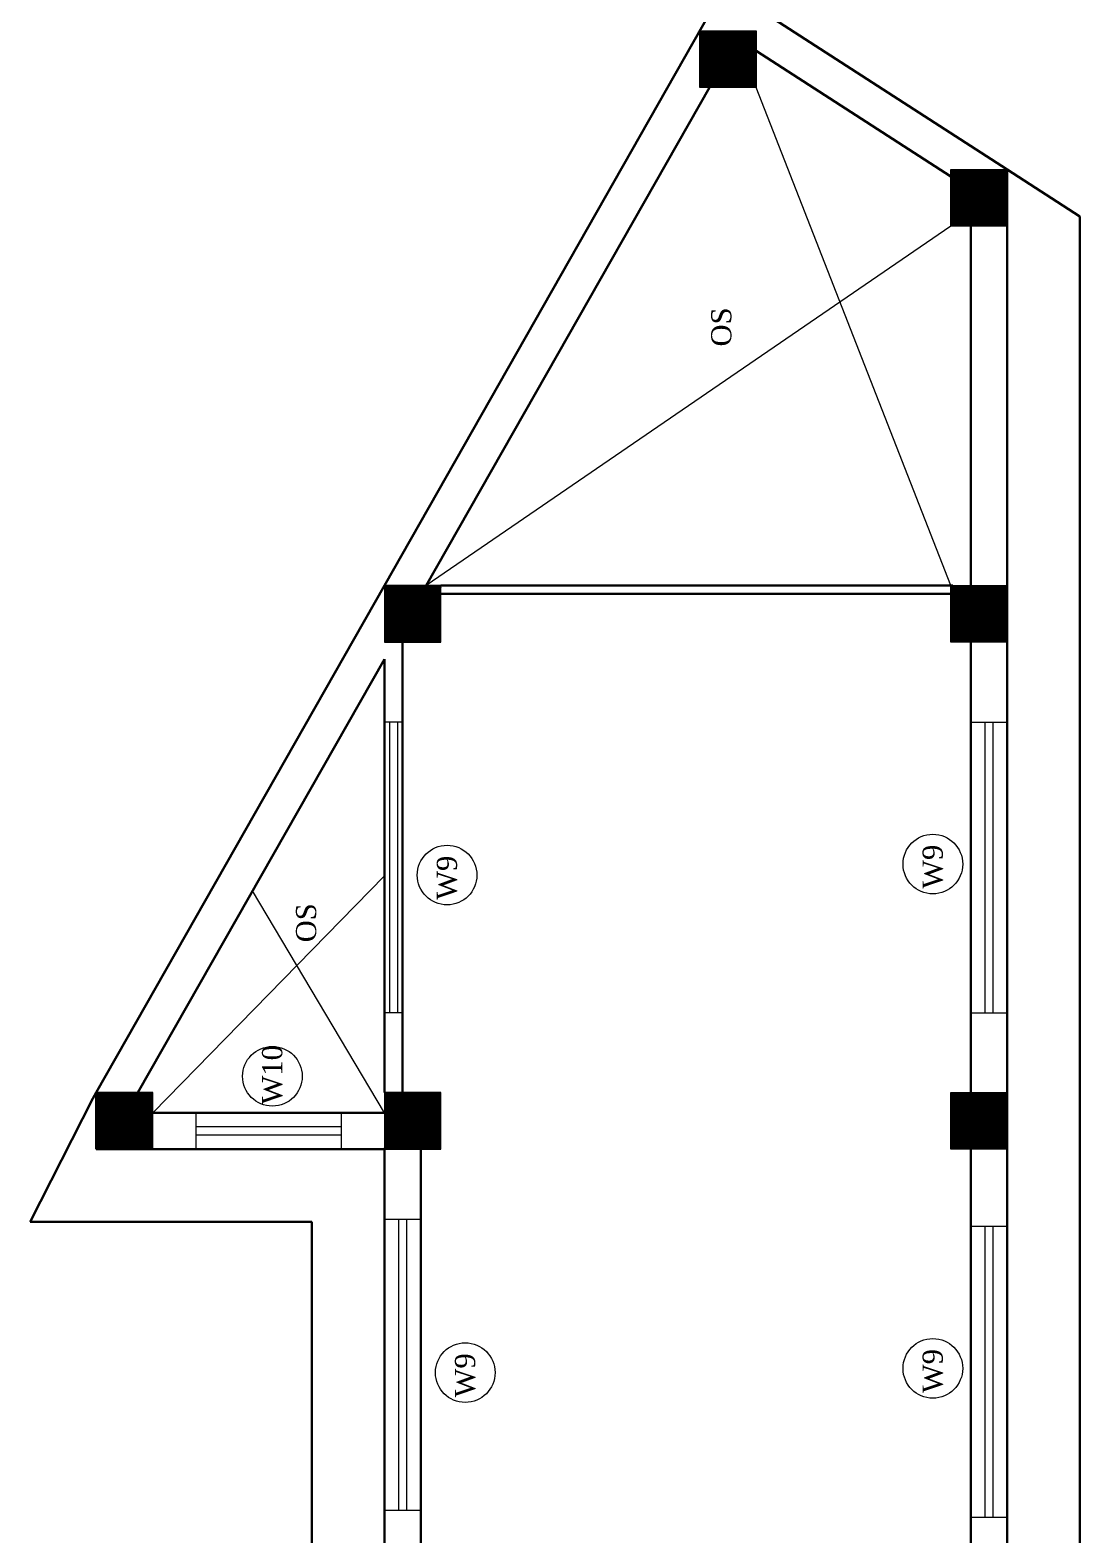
# Model space of a CAD drawing. Header units: inches. Extents: x 4069 to 291496, y -47643 to 12535.
# Drawn here: x 136930.8 to 137190.9, y -19518.9 to -19146.2 of the extents above; entities that cross this region are included whole.
import ezdxf

# ---------------------------------------------------------------- set-up
doc = ezdxf.new("R2010")
doc.units = ezdxf.units.IN
doc.header["$LTSCALE"] = 5
doc.header["$MEASUREMENT"] = 0
doc.layers.add('A-WALL', color=7, linetype='Continuous', lineweight=9)
doc.layers.add('Dw', color=2, linetype='Continuous', lineweight=18)
doc.layers.add('TEXT', color=6, linetype='Continuous')
doc.styles.add('ordinary', font='times.ttf')

msp = doc.modelspace()

# ---------------------------------------------------------------- hatches: boundary and pattern name
at = {"layer": 'A-WALL', "ltscale": 5}
h = msp.add_hatch(dxfattribs=at)
h.set_pattern_fill('ANSI31', color=256, angle=450)
h.set_pattern_definition([(135, (138600.4027, -43692.11823), (-0.08838834765, -0.08838834765), [])])
h.paths.add_polyline_path([(137096.68156, -19160.41909), (137110.68156, -19160.41909), (137110.68156, -19146.41909), (137096.68156, -19146.41909)])
h = msp.add_hatch(dxfattribs=at)
h.set_pattern_fill('ANSI31', color=256, angle=450)
h.set_pattern_definition([(135, (138662.58218, -43726.4956), (-0.08838834765, -0.08838834765), [])])
h.paths.add_polyline_path([(137158.86104, -19194.79647), (137172.86104, -19194.79647), (137172.86104, -19180.79647), (137158.86104, -19180.79647)])
h = msp.add_hatch(dxfattribs=at)
h.set_pattern_fill('ANSI31', color=256, angle=450)
h.set_pattern_definition([(135, (138671.29985, -43829.50487), (-0.08838834765, -0.08838834765), [])])
h.paths.add_polyline_path([(137032.57871, -19283.80574), (137018.57871, -19283.80574), (137018.57871, -19297.80574), (137032.57871, -19297.80574)])
h = msp.add_hatch(dxfattribs=at)
h.set_pattern_fill('ANSI31', color=256, angle=450)
h.set_pattern_definition([(135, (138662.58218, -43829.50487), (-0.08838834765, -0.08838834765), [])])
h.paths.add_polyline_path([(137158.86104, -19297.80574), (137172.86104, -19297.80574), (137172.86104, -19283.80574), (137158.86104, -19283.80574)])
h = msp.add_hatch(dxfattribs=at)
h.set_pattern_fill('ANSI31', color=256, angle=450)
h.set_pattern_definition([(135, (138599.91645, -43845.45055), (-0.08838834765, -0.08838834765), [])])
h.paths.add_polyline_path([(136961.19531, -19423.37253), (136961.19531, -19409.37253), (136947.19531, -19409.37253), (136947.19531, -19423.37253)])
h = msp.add_hatch(dxfattribs=at)
h.set_pattern_fill('ANSI31', color=256, angle=450)
h.set_pattern_definition([(135, (138671.29985, -43845.45055), (-0.08838834765, -0.08838834765), [])])
h.paths.add_polyline_path([(137032.57871, -19423.37253), (137032.57871, -19409.37253), (137018.57871, -19409.37253), (137018.57871, -19423.37253)])
h = msp.add_hatch(dxfattribs=at)
h.set_pattern_fill('ANSI31', color=256, angle=450)
h.set_pattern_definition([(135, (138662.58218, -43955.07166), (-0.08838834765, -0.08838834765), [])])
h.paths.add_polyline_path([(137158.86104, -19423.37253), (137172.86104, -19423.37253), (137172.86104, -19409.37253), (137158.86104, -19409.37253)])

# ---------------------------------------------------------------- linework, layer by layer
at = {"layer": 'A-WALL', "lineweight": 30}
for p, q in [((137018.57871, -19283.80574), (137102.85493, -19135.55985)), ((137102.85493, -19135.55985), (137172.86104, -19180.79647)), ((137110.68156, -19151.33276), (137158.86104, -19182.46542)), ((137028.93137, -19283.80574), (137099.07537, -19160.41909)), ((137172.86104, -19180.79647), (137172.86104, -19547.91518)), ((137172.86104, -19180.79647), (137190.86104, -19192.42773)), ((137163.86104, -19194.79647), (137163.86104, -19283.80574)), ((137190.86104, -19192.42773), (137190.86104, -19548.34177)), ((136947.19531, -19409.37253), (137018.57871, -19283.80574)), ((137032.57871, -19283.80574), (137159.36104, -19283.80574)), ((137032.57871, -19285.80574), (137159.36104, -19285.80574)), ((137023.07871, -19297.80574), (137023.07871, -19409.37253)), ((137163.86104, -19297.80574), (137163.86104, -19409.37253)), ((137163.86104, -19305.58913), (137163.86104, -19297.80574)), ((136957.54797, -19409.37253), (137018.57871, -19302.01656)), ((137018.57871, -19409.37253), (137018.57871, -19302.01656)), ((137163.86104, -19401.58913), (137163.86104, -19409.37253)), ((136930.83458, -19441.37253), (136946.35747, -19410.84634)), ((136946.35747, -19410.84634), (136947.19531, -19409.37253)), ((136947.19531, -19409.37253), (136947.19531, -19423.37253)), ((136961.19531, -19414.37253), (137018.57871, -19414.37253)), ((136947.19531, -19423.37253), (137018.57871, -19423.37253)), ((137018.57871, -19530.25879), (137018.57871, -19423.37253)), ((137027.57871, -19423.37253), (137027.57871, -19530.25879)), ((137163.86104, -19423.37253), (137163.86104, -19533.58339)), ((136930.83458, -19441.37253), (137000.57871, -19441.37253)), ((137000.57871, -19543.8322), (137000.57871, -19441.37253))]:
    msp.add_line(p, q, dxfattribs=at)
at = {"layer": 'A-WALL', "ltscale": 5}
for p, q in [((137158.86104, -19283.80574), (137110.68156, -19160.41909)), ((137158.86104, -19194.79647), (137028.93137, -19283.80574)), ((137023.07871, -19317.58913), (137018.57871, -19317.58913)), ((137163.86104, -19317.58913), (137172.86104, -19317.58913)), ((136961.19531, -19414.37253), (137018.57871, -19355.69454)), ((137018.57871, -19414.37253), (136985.94328, -19359.42383)), ((137023.07871, -19389.58913), (137018.57871, -19389.58913)), ((137163.86104, -19389.58913), (137172.86104, -19389.58913)), ((136971.88701, -19414.37253), (136971.88701, -19423.37253)), ((137007.88701, -19414.37253), (137007.88701, -19423.37253)), ((137027.57871, -19440.81566), (137018.57871, -19440.81566)), ((137163.86104, -19442.47796), (137172.86104, -19442.47796)), ((137027.57871, -19512.81566), (137018.57871, -19512.81566)), ((137163.86104, -19514.47796), (137172.86104, -19514.47796))]:
    msp.add_line(p, q, dxfattribs=at)
for points in [[(137096.68156, -19160.41909), (137096.68156, -19146.41909), (137110.68156, -19146.41909), (137110.68156, -19160.41909)], [(137158.86104, -19194.79647), (137158.86104, -19180.79647), (137172.86104, -19180.79647), (137172.86104, -19194.79647)], [(137032.57871, -19297.80574), (137032.57871, -19283.80574), (137018.57871, -19283.80574), (137018.57871, -19297.80574)], [(137158.86104, -19297.80574), (137158.86104, -19283.80574), (137172.86104, -19283.80574), (137172.86104, -19297.80574)], [(136961.19531, -19423.37253), (136961.19531, -19409.37253), (136947.19531, -19409.37253), (136947.19531, -19423.37253)], [(137032.57871, -19423.37253), (137032.57871, -19409.37253), (137018.57871, -19409.37253), (137018.57871, -19423.37253)], [(137158.86104, -19423.37253), (137158.86104, -19409.37253), (137172.86104, -19409.37253), (137172.86104, -19423.37253)]]:
    msp.add_lwpolyline(points, close=True, dxfattribs=at)
for centre in [(137034.12214, -19355.49104), (137154.43999, -19352.76979), (136990.84479, -19405.32848), (137038.62214, -19478.71757), (137154.43999, -19477.65861)]:
    msp.add_circle(centre, 7.38406, dxfattribs=at)
at = {"layer": 'Dw', "color": 3}
for p, q in [((137019.82871, -19317.58913), (137019.82871, -19389.58913)), ((137021.82871, -19317.58913), (137021.82871, -19389.58913)), ((137167.36104, -19389.58913), (137167.36104, -19317.58913)), ((137169.36104, -19389.58913), (137169.36104, -19317.58913)), ((137007.88701, -19417.87253), (136971.88701, -19417.87253)), ((137007.88701, -19419.87253), (136971.88701, -19419.87253)), ((137022.07871, -19440.81566), (137022.07871, -19512.81566)), ((137024.07871, -19440.81566), (137024.07871, -19512.81566)), ((137167.36104, -19514.47796), (137167.36104, -19442.47796)), ((137169.36104, -19514.47796), (137169.36104, -19442.47796))]:
    msp.add_line(p, q, dxfattribs=at)

# ---------------------------------------------------------------- texts
at = {"layer": 'TEXT', "style": 'ordinary'}
for s, p in [('OS', (137104.52063, -19224.5842)), ('W9', (137156.88412, -19358.88731)), ('W9', (137036.56627, -19361.60856)), ('OS', (137001.68997, -19372.13689)), ('W10', (136993.28891, -19412.28609)), ('W9', (137041.06627, -19484.83509)), ('W9', (137156.88412, -19483.77613))]:
    msp.add_text(s, height=5, rotation=90, dxfattribs=at).set_placement(p)

doc.saveas('drawing.dxf')
